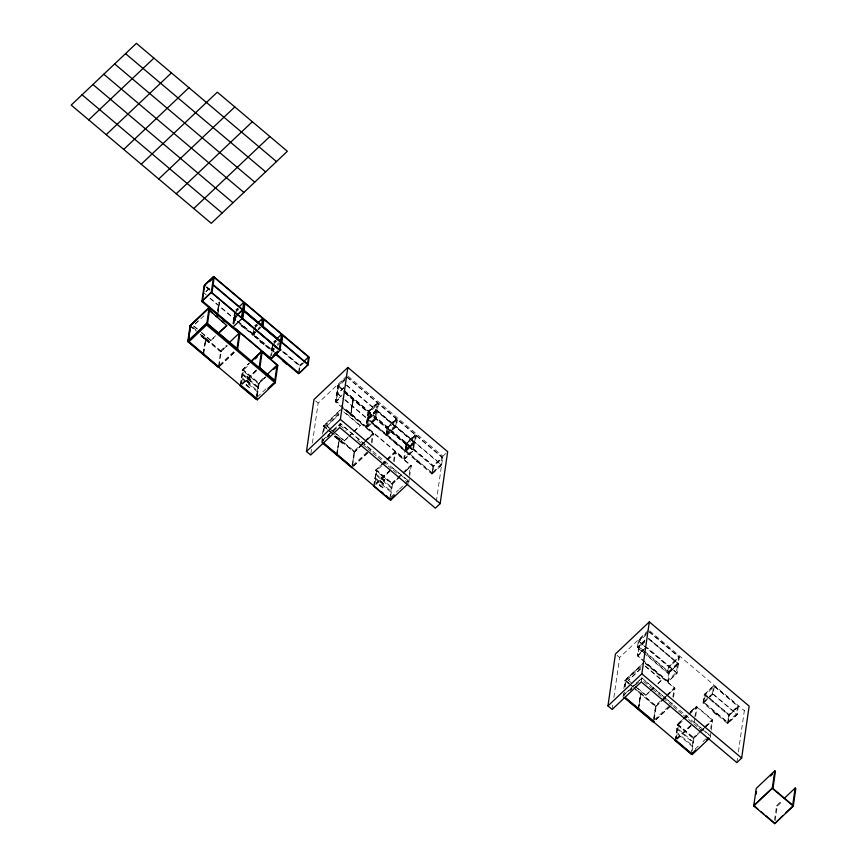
<?xml version="1.0" encoding="UTF-8"?>
<svg xmlns="http://www.w3.org/2000/svg" width="867" height="867" viewBox="0 0 867 867"><rect width="100%" height="100%" fill="white"/><g stroke="black" fill="none" stroke-linecap="round" stroke-linejoin="round"><path stroke-width="0.65" stroke-dasharray="4.33 3.25" d="M201.155 336.461L201.502 335.941L204.98 339.116L201.155 336.461L201.502 335.941M203.214 353.151L205.847 338.325L200.765 334.033M203.355 353.27L205.988 338.444L221.302 351.265L219.167 365.581M205.642 339.43L209.11 342.606L205.284 339.951L205.642 339.43L209.11 342.606M203.745 354.029L205.847 338.325M201.502 332.841L210.779 340.666L215.536 335.789M217.682 310.462L218.831 302.496M217.823 310.581L218.972 302.616M217.877 312.575L219.405 301.954M218.018 312.694L219.546 302.074M218.592 366.123L220.673 350.734L226.525 345.196M226.547 346.052L220.738 351.937L197.112 331.996M232.952 323.554L234.231 314.656M233.093 323.467L234.437 314.179M235.846 320.844L233.873 319.175L234.957 311.643M233.483 324.258L235.011 313.637M235.347 312.348L233.873 319.175M234.393 323.348L234.946 319.533L237.634 316.997M235.553 315.339L235.055 318.753L237.742 316.217M241.221 325.699L241.568 325.179L241.221 325.699L244.722 328.658L245.068 328.138L244.722 328.658M265.269 377.503L258.561 383.853L242.164 370.025L248.948 363.23M240.3 384.482L242.933 369.624M240.69 385.208L242.879 369.472L259.125 383.192L257.098 397.238M241.481 384.059L243.508 370.014L249.36 364.465M239.801 324.171L252.644 335.02L253.37 329.991M272.671 346.67L271.555 350.972L252.785 335.139L253.868 327.596M246.011 385.002L249.512 387.961L246.011 385.002L246.358 384.482L249.859 387.441L249.512 387.961M246.586 381.014L246.932 380.494L250.4 383.669L246.586 381.014L246.932 380.494M247.16 377.037L247.507 376.516L250.975 379.692L247.16 377.037L247.507 376.516M252.785 335.139L253.663 331.898M253.359 334.586L253.717 332.083M246.358 384.482L249.826 387.657M254.465 331.292L253.966 334.716L255.754 333.026M260.133 341.663L260.479 341.143L260.133 341.663L263.633 344.622L263.98 344.101L263.633 344.622M256.654 395.428L258.496 382.661L264.348 377.112M256.404 398.072L258.615 383.42L265.335 377.069M257.163 396.262L259.049 383.214M270.406 358.006L271.512 350.387L274.189 347.851M271.945 347.331L271.62 349.607L273.408 347.916M272.596 344.817L271.696 351.092L273.983 348.837M271.404 356.001L273.17 344.275M273.213 348.393L272.877 350.68L274.666 348.978M298.584 372.366L299.57 365.527L302.258 362.991M299.278 371.932L300.177 365.657L281.276 349.661M310.874 453.69L311.632 448.358M312.402 443.037L318.167 403.068L346.28 376.451M326.556 428.905L323.445 425.816L342.628 407.653M322.383 434.118L324.074 425.784L329.157 430.075M321.83 441.368L322.177 438.431M323.142 432.275L324.074 425.784L324.626 426.326L323.716 432.644M322.806 438.962L322.448 441.498L325.374 438.724M328.788 427.951L326.794 425.773L339.019 414.209M342.432 407.891L335.312 401.887L338.184 385.403L335.887 401.334M344.383 379.367L338.119 385.306L335.811 401.323L339.951 404.77M334.619 436.784L334.965 436.264L338.444 439.428L334.619 436.784L334.965 436.264M339.766 427.474L340.536 422.153M336.494 454.774L339.311 438.637L334.239 434.356M336.634 454.893L339.452 438.756L354.766 451.588L352.815 464.604M337.436 451.631L339.311 438.637M337.209 454.341L339.452 438.756M346.572 411.554L346.93 411.034L350.398 414.198L346.572 411.554L346.93 411.034M342.259 443.221L338.748 440.263L342.259 443.221L342.606 442.701L338.78 440.046L342.281 443.004M333.947 432.297L344.242 440.989L348.068 436.99M352.869 398.842L350.582 414.773L353.443 398.289L352.869 398.842L345.749 392.827M350.712 415.033C351.124 413.602 355.459 417.255 354.213 417.992L350.712 415.033L353.584 398.408L350.712 414.892M352.11 465.102L354.137 451.057L359.014 446.44M351.861 467.747L354.267 451.826L366.73 440.013M348.946 436.535L360.293 425.426L343.809 411.511M368.28 411.847L365.982 427.778L375.574 418.859L377.882 402.841L368.28 411.847L353.01 398.961M386.682 434.79L386.108 435.332L367.337 419.498L368.995 411.413M371.39 442.441L372.68 433.5L364.877 440.891M371.043 449.745L340.352 423.41L321.809 440.967M372.019 442.972L373.439 433.663L343.657 408.52M374.685 426.022L375.032 425.502L374.685 426.022L378.5 428.677L374.999 425.719M399.698 476.915L392.025 484.176L375.628 470.347L380.494 465.373M373.579 486.073L376.397 469.947M374.154 485.531L376.343 469.795L392.588 483.515L390.443 497.853M375.129 483.103L376.972 470.326L381.848 465.709M386.108 435.332L387.191 427.799L396.793 418.794L395.699 426.423L386.248 435.451L405.019 451.295L405.593 450.753M386.248 435.451L387.907 427.377M379.475 485.325L379.822 484.805L383.301 487.969L379.475 485.325L379.822 484.805M380.049 481.337L380.396 480.817L383.875 483.992L380.049 481.337L380.396 480.817M384.471 479.787L384.124 480.307L380.624 477.359L380.971 476.839L384.439 480.004L380.971 476.839M386.823 434.909L387.766 427.258M384.124 480.307L380.656 477.143M397.097 444.934L397.444 444.424L397.097 444.934L393.629 441.769M392.621 467.952L408.921 481.283M393.596 461.179L394.875 451.75L411.261 465.579L409.657 476.167M394.225 461.71L395.515 452.769L387.712 460.16M389.868 498.395L391.96 482.973L396.837 478.356M392.025 484.176L399.752 476.482M405.019 451.295L406.103 443.763L415.705 434.757L413.396 450.775L404.445 459.25L344.026 408.205M432.557 473.512L431.983 474.054L405.16 451.414L406.818 443.34L405.734 450.873M404.445 459.25L406.677 443.221M409.213 474.357L410.503 465.427L402.7 472.818M408.65 483.19L409.473 477.446M416.528 461.342L416.886 460.821L420.354 463.997L416.561 461.125M416.886 460.821L420.354 463.997M431.983 474.054L433.641 465.98L432.622 473.61L367.836 418.934M436.339 501.505L442.864 456.215L445.736 453.495M612.156 709.455L612.926 704.134M613.89 697.469L619.645 657.511L647.768 630.883M629.052 684.193L624.923 680.248L643.151 662.995M623.861 688.561L624.988 680.768L641.092 665.444M623.319 695.811L623.687 693.21M624.63 686.718L625.562 680.227L630.645 684.507M624.468 692.137L623.926 695.93L623.297 695.399L641.84 677.842L672.532 704.188M625.205 687.087L626.115 680.758L641.732 665.975M640.496 668.641L628.217 680.649L640.442 669.075M642.512 651.865L637.375 647.53L638.35 640.735L645.796 633.69M649.611 631.913L679.403 657.056L677.062 673.291L668.11 681.765L637.288 655.755L638.654 646.327L643.791 650.662M641.255 681.917L642.014 676.585M637.971 709.206L640.8 693.08L635.717 688.799M638.112 709.325L640.941 693.199L656.254 706.031L654.303 719.046M638.925 706.063L640.8 693.08M638.686 708.783L640.941 693.199M635.424 686.729L645.72 695.421L649.546 691.433M653.783 718.266L655.625 705.5L665.379 696.255M653.534 720.889L655.745 706.258L630.06 684.583M657.945 683.857L661.77 679.858L645.286 665.954M643.531 652.732L668.186 673.54L669.172 666.745L679.403 657.056M668.11 681.765L669.465 672.326L644.81 651.529M672.879 696.884L674.168 687.943L666.355 695.334M673.507 697.415L674.927 688.095L645.135 662.952M703.831 728.703L693.416 738.521L677.116 724.779L682.936 718.895M675.057 740.505L677.886 724.378M675.642 739.963L677.821 724.238L682.708 719.61M676.433 738.814L678.46 724.769L688.214 715.524M694.099 722.395L694.705 718.169M694.89 716.89L696.364 706.182L712.75 720.022L704.806 727.781M695.713 716.153L696.992 707.212L689.189 714.603M691.172 754.106L693.448 737.416L698.325 732.799M693.502 738.608L701.24 730.914M692.115 751.017L694.077 737.947L677.821 724.238M703.029 702.866L704.21 694.63L713.682 685.504L738.37 706.345L737.167 714.668L727.576 723.587L703.029 702.866L712.479 693.838L713.682 685.504M703.603 702.324L704.73 693.979L729.418 714.82L728.215 723.143L703.527 702.313M710.702 728.8L711.98 719.859L699.301 731.867M717.107 714.321L716.76 714.841L713.281 711.666L717.074 714.538M710.138 737.622L712.62 720.39M716.76 714.841L713.281 711.666M727.576 723.587L728.768 715.34L738.37 706.345M728.15 723.045L729.342 714.798M736.852 762.602L737.622 757.281M738.391 751.949L744.341 710.658L746.259 708.838M774.545 820.095L776.637 805.584L782.489 800.046M775.174 820.626L777.266 806.115L783.118 800.577M205.978 291.442L210.453 287.205M205.912 291.832L210.388 287.595M195.205 323.673L198.966 320.118M195.151 324.106L199.844 319.663M200.786 318.763L205.49 314.32M235.672 310.007L237.471 308.305M236.366 310.148L238.154 308.446M236.312 310.538L238.1 308.836M236.041 311.914L238.728 309.378M236.431 315.534L233.743 318.081L207.246 295.712M236.366 315.924L233.689 318.471L209.218 297.825M210.779 340.666L215.482 336.212M236.214 316.531L234.426 318.222L237.417 320.747M237.059 316.076L234.372 318.612L274.33 352.295M236.994 316.455L234.318 319.002L236.355 320.725M220.651 351.839L227.447 345.575M254.584 325.959L256.383 324.269M255.277 326.111L257.065 324.41M255.223 326.501L257.011 324.8M254.952 327.878L257.64 325.331M219.438 365.137L234.079 351.276M252.709 333.654L254.497 331.953M258.073 328.571L259.872 326.87M220.077 365.668L234.708 351.807M253.337 334.185L256.025 331.638M256.914 330.793L260.501 327.401M220.012 366.058L235.629 351.276M252.644 335.02L257.759 330.338M258.648 329.493L262.235 326.1M242.164 370.025L249.707 363.013M273.495 341.923L275.294 340.232M274.189 342.064L275.977 340.373M274.135 342.454L275.923 340.764M242.359 373.601L241.785 374.154L257.9 387.744L258.474 387.202L242.37 373.514L241.795 374.067L257.911 387.657L258.485 387.115M273.864 343.831L276.551 341.295M241.221 378.045L241.795 377.503L257.9 391.18L257.326 391.732L241.221 378.045L241.785 377.589M276.985 344.524L278.784 342.833M272.249 350.149L274.037 348.447M277.559 345.445L280.247 342.909M273.929 349.228L272.14 350.918L237.385 321.592M241.644 383.875L256.285 370.014M242.565 383.344L257.206 369.483M242.272 384.406L256.914 370.545M258.464 383.767L265.963 376.722M257.336 391.646L257.911 391.093M257.261 397.064L267.025 387.82M302.941 363.132L299.603 366.199L282.068 351.395M303.786 362.677L300.199 366.058L282.219 350.886M346.117 378.066L338.065 385.696L342.172 389.164M344.958 380.299L338.694 386.227L336.494 401.464L340.969 397.227M343.917 387.527L337.653 393.455L341.728 396.891M343.863 387.917L337.588 393.846L343.711 399.004M342.129 394.994L335.865 400.933L339.972 404.401M335.312 401.887L341.175 396.241M323.38 426.25L342.563 408.086M324.626 426.326L339.268 412.464M326.729 426.206L338.954 414.632M321.755 441.357L340.298 423.8L408.866 481.673M326.35 437.802L329.276 435.028M333.177 431.332L338.054 426.716M339.03 425.795L340.98 423.941M327.834 436.914L329.72 435.126M368.876 411.706L377.828 403.231M349 436.101L352.771 432.546M353.703 431.658L360.293 425.426M344.242 440.989L348.003 437.423M367.337 419.498L376.787 410.459L441.574 465.135L432.622 473.61M366.687 426.943L375.628 418.468M376.267 418.999L367.315 427.474L368.41 419.856L377.362 411.381L376.17 419.086L412.725 449.94L403.87 458.329L404.976 450.71L413.927 442.235L412.822 449.854L413.83 442.322L377.264 411.467M359.989 445.519L363.902 441.823M367.684 439.114L373.439 433.663M354.115 452.162L359.653 446.971M360.629 446.05L364.53 442.354M365.506 441.422L373.309 434.031L343.451 408.758M361.875 444.988L354.202 452.249L331.595 433.186M362.829 444.077L366.665 440.447M367.63 439.547L373.384 434.096M387.787 427.659L396.739 419.184M352.902 465.46L368.518 450.677M353.541 465.991L371.098 449.355M386.801 434.508L395.753 426.033M353.476 466.381L369.093 451.599M393.596 441.986L393.943 441.466L397.411 444.641M381.447 464.463L386.248 459.922M387.202 459.011L394.875 451.75M375.628 470.347L394.886 452.238M382.824 464.788L386.736 461.092M406.699 443.622L415.651 435.147M374.674 478.454L375.259 477.825L391.364 491.502L390.789 492.044L374.685 478.367M405.713 450.461L414.664 441.986M405.16 451.414L414.61 442.376M376.083 483.277L390.724 469.415M376.029 483.667L390.67 469.806M375.736 484.729L391.353 469.947M397.812 477.435L401.724 473.74M405.507 471.03L411.261 465.579M391.938 484.079L397.476 478.887M398.452 477.966L402.353 474.271M403.328 473.349L411.131 465.958L394.81 452.184M405.453 471.464L411.207 466.012M391.949 487.438L391.364 488.067L375.259 474.379L375.834 473.837L391.938 487.525M390.724 497.376L398.538 489.985M399.514 489.064L408.292 480.752M647.595 632.325L638.296 641.125L643.433 645.46M646.37 634.611L638.925 641.656L638.058 647.671L644.571 641.515M644.864 640.095L637.429 647.14L642.566 651.475M637.375 647.53L644.918 640.388M644.864 640.778L638.589 646.706L645.785 652.775M644.593 642.154L639.228 647.248L637.982 655.896L643.347 650.814M643.617 649.437L637.343 655.365L668.164 681.375L677.116 672.9L647.324 647.757M637.288 655.755L645.351 648.137M624.869 680.682L643.086 663.428M622.744 696.353L641.786 678.232L710.355 736.105M629.778 690.392L631.729 688.539M635.641 684.843L642.469 678.384M630.255 690.457L632.141 688.669M668.186 673.54L678.417 663.851L648.624 638.719M650.488 690.544L654.249 686.978M658.01 683.424L661.77 679.858M645.72 695.421L649.481 691.866M650.423 690.977L654.184 687.412M655.593 706.594L663.418 698.997M664.382 698.087L667.254 695.367M668.208 694.456L674.927 688.095M654.39 719.892L670.007 705.109M655.994 719.502L672.586 703.798M655.94 719.892L670.581 706.031M683.89 717.995L686.772 715.264M690.609 711.634L696.364 706.182M677.116 724.779L684.789 717.518M690.544 712.067L696.299 706.616L712.685 720.455M683.684 718.689L687.585 714.993M688.561 714.072L696.364 706.681M676.737 728.909L677.311 728.367M676.162 732.886L676.748 732.257L692.841 745.945M676.596 738.63L692.202 723.847M676.542 739.02L692.148 724.238M677.225 739.161L692.841 724.378M702.194 730.003L705.077 727.283M706.031 726.373L712.75 720.022M692.852 742.412L693.427 741.87M692.852 745.858L692.267 746.487L676.173 732.799M695.139 749.045L699.04 745.349M702.942 741.653L707.83 737.037M348.285 376.397L442.864 456.215M649.762 630.84L744.341 710.658M347.071 376.831L442.669 457.516L433.728 465.991L343.256 389.641M648.527 631.436L679.338 657.446L669.118 667.135L644.463 646.327M347.006 377.221L442.614 457.906L433.663 466.381L343.191 390.031M648.689 638.329L678.471 663.472L668.251 673.15L643.596 652.342M648.57 639.098L678.362 664.241L669.378 672.694L646.815 653.642M346.594 384.981L376.159 409.928L367.207 418.403L342.747 397.758M712.479 693.838L737.167 714.668M346.54 385.371L376.105 410.319L367.153 418.794L344.73 399.871M338.119 385.306L342.248 388.839M704.21 694.63L728.768 715.34M337.599 385.956L344.73 391.96M368.421 411.966L387.191 427.799M387.332 427.919L406.103 443.763M406.244 443.882L433.067 466.522M344.817 392.458L413.451 450.385L404.51 458.86L341.002 405.268M344.763 392.849L413.396 450.775M638.35 640.735L643.487 645.07M644.517 645.937L677.062 673.291M206.704 286.717L209.803 289.383M206.649 287.107L210.757 290.575M206.173 287.345L210.248 290.792M645.07 663.385L674.862 688.528L655.68 706.692L635.143 689.341M238.403 321.581L274.243 351.829M204.179 293.133L206.216 294.856M241.535 325.396L245.036 328.355M260.447 341.36L263.947 344.318M343.744 411.944L360.228 425.849M645.232 666.387L661.705 680.292M241.254 325.483L244.754 328.441M260.165 341.446L263.666 344.405M315.642 400.944L318.167 403.068M617.12 655.387L619.645 657.511M694.164 722.005L710.409 735.715M340.081 425.318L346.226 430.498M357.475 440.002L366.687 447.773M367.716 448.64L371.802 452.086M372.832 452.953L376.928 456.41M377.947 457.277L382.044 460.724M383.062 461.591L387.159 465.048M388.178 465.915L392.274 469.361M393.304 470.228L397.389 473.685M405.583 480.589L407.631 482.323M643.607 681.484L651.8 688.387M652.818 689.254L656.915 692.711M657.934 693.567L662.03 697.025M663.06 697.892L672.261 705.662M673.291 706.529L677.387 709.986M678.406 710.842L682.502 714.3M683.521 715.167L687.618 718.624M688.636 719.48L692.733 722.937M693.763 723.804L697.848 727.261M698.878 728.117L702.974 731.575M326.794 425.773L330.912 429.252M331.942 430.119L335.03 432.731M336.06 433.598L344.307 440.555M628.272 680.216L636.519 687.173M637.548 688.04L645.785 694.987M776.637 805.584L777.266 806.115M329.818 428.818L332.906 431.43M330.175 430.932L333.221 433.5M631.653 685.363L634.698 687.932M625.486 680.227L626.115 680.758M323.445 425.816L354.267 451.826M375.693 469.914L392.09 483.743M624.923 680.248L629.041 683.716M677.181 724.346L693.567 738.175M327.488 429.718L330.609 432.33M334.944 436.48L338.444 439.428M334.651 436.567L338.152 439.515M380.364 481.033L383.875 483.992M380.082 481.12L383.582 484.079M194.36 326.328L200.537 331.541M201.567 332.408L210.844 340.232M193.265 325.894L197.383 329.362M192.647 327.184L196.711 330.609M379.789 485.021L383.301 487.969M379.508 485.108L383.008 488.056M189.981 325.493L196.148 330.695M200.255 334.163L220.792 351.503M242.229 369.591L258.615 383.42M189.916 325.927L196.137 331.151M201.469 336.158L204.98 339.116M201.187 336.244L204.688 339.203M205.316 339.734L208.817 342.682M247.474 376.733L250.975 379.692M247.193 376.82L250.693 379.779M246.9 380.711L250.4 383.669M246.618 380.797L250.119 383.756M368.247 411.175L366.047 426.412L374.999 417.937L377.199 402.7L368.247 411.175M368.854 411.294L366.557 427.225L368.93 411.316M369.505 412.237L368.518 419.075L377.47 410.6L378.456 403.762L369.505 412.237M387.159 427.128L386.173 433.966L395.124 425.491L396.111 418.653L387.159 427.128M388.416 428.2L387.43 435.039L396.382 426.564L397.368 419.726L388.416 428.2M406.07 443.091L405.084 449.93L414.036 441.455L415.022 434.616L406.07 443.091M407.327 444.153L406.341 450.992L415.293 442.517L416.279 435.678L407.327 444.153M433.034 465.85L432.048 472.688L441 464.213L441.986 457.375L433.034 465.85M668.479 666.604L667.612 672.619L677.842 662.93L678.709 656.915L668.479 666.604M668.75 672.163L667.503 680.812L676.455 672.337L677.701 663.688L668.75 672.163M705.304 694.901L704.21 702.454L713.162 693.979L714.245 686.426L705.304 694.901M728.724 714.668L727.641 722.222L736.592 713.747L737.676 706.193L728.724 714.668M376.842 410.069L367.89 418.544L432.676 473.219L441.628 464.745L376.842 410.069M376.733 410.85L367.781 419.325L405.604 451.241L414.556 442.766L376.733 410.85M713.617 685.895L704.665 694.369L729.364 715.199L738.305 706.724L713.617 685.895M712.533 693.448L703.581 701.923L728.269 722.753L737.221 714.289L712.533 693.448M677.322 728.28L676.748 728.822L692.841 742.499L693.416 741.957L677.322 728.28"/><path stroke-width="1.3" d="M203.604 353.909L203.03 354.451L187.792 341.598L190.036 326.014L209.077 307.915L209.706 308.446L207.516 323.619M188.367 341.045L190.61 325.461M250.866 361.42L261.411 351.428L277.798 365.267L275.186 382.867L257.282 399.817L188.713 341.945L188.93 340.428M209.099 307.763L189.916 325.927L209.164 307.33L239.921 333.773L201.848 301.564L204.135 285.633L213.542 276.898L309.151 357.583M188.713 341.945L206.617 324.995L209.164 307.33M201.848 301.564L211.288 292.526L213.596 276.508L309.205 357.193L308.11 364.812L299.158 373.287L275.186 353.064M209.315 310.321L226.764 325.537L218.3 333.546M211.981 292.667L214.171 277.429L209.695 281.667M226.764 325.537L218.365 333.112M237.005 348.512L239.216 333.188L229.452 342.422M241.535 317.615L243.735 302.377L239.259 306.615M237.58 349.434L239.845 333.719M244.418 302.518L242.11 318.536L232.519 327.455M242.706 318.774L243.898 311.058L280.453 341.912L279.261 349.629L242.803 318.677M244.006 310.278L244.993 303.439M261.661 325.179L262.647 318.341L258.171 322.578M262.235 326.1L263.33 318.482M262.918 326.241L263.904 319.403M261.411 351.428L277.743 365.69L273.766 369.331M259.157 367.641L261.422 351.926L250.682 362.081M259.84 367.781L262.051 352.457M256.914 398.517L240.614 385.186M257.282 399.817L257.499 398.3M213.596 276.508L204.655 284.983L202.423 301.022L270.981 358.927L278.199 351.764M274.828 380.429L277.039 365.105L266.299 375.27M280.572 341.132L281.558 334.294L277.082 338.531M270.981 358.927L279.933 350.452L282.241 334.434M281.829 342.205L282.815 335.366M286.923 363.457L286.565 363.977L283.065 361.019L283.422 360.499L286.89 363.674L283.422 360.499M286.565 363.977L283.097 360.802M299.158 373.287L308.164 364.422L243.378 309.747M307.536 363.891L308.522 357.052L304.046 361.29M306.474 451.479L313.962 399.524L347.851 367.445L447.654 451.674L440.165 503.629L435.375 508.17L339.766 427.474L310.679 455.023L306.474 451.479L340.363 419.39L347.851 367.445M322.177 442.268L390.746 500.129L390.963 498.623M607.962 705.911L615.44 653.967L649.329 621.877L749.142 706.117L741.653 758.061L736.852 762.602L641.255 681.917L612.156 709.455L607.962 705.911L641.84 673.832L649.329 621.877M654.043 721.355L625.291 697.523M624.684 697.567L692.234 754.572L692.451 753.055M784.44 798.193L795.18 788.027L795.808 788.558L793.283 806.093L774.74 823.65L753.726 805.92L756.252 788.385L774.795 770.828L775.423 771.359L772.952 788.504M754.409 806.061L754.789 803.416M756.122 794.194L756.501 791.549M753.726 805.92L772.269 788.363L774.795 770.828M774.74 823.65L782.598 815.869M792.709 805.172L795.18 788.027M88.705 119.874L153.914 58.132M106.218 134.645L171.428 72.904M123.721 149.427L188.941 87.686M141.234 164.21L217.314 92.173L287.356 151.281L211.277 223.318L71.192 105.091L136.412 43.35L276.486 161.576M158.748 178.981L234.827 106.944M176.25 193.764L252.34 121.727M193.764 208.535L269.854 136.509M202.401 300.611L211.353 292.136L279.987 350.062M188.345 340.644L206.888 323.088L237.634 349.043M187.792 341.598L206.834 323.478L275.403 381.35M217.108 314.45L217.693 313.908M217.249 314.569L217.823 314.027M239.108 312.998L242.695 309.606L213.13 284.658M237.265 315.079L242.63 309.996L213.076 285.048M203.745 354.029L203.171 354.57L218.397 367.424L218.972 366.882M261.487 320.562L263.275 318.872M255.223 358.916L257.174 357.074M240.69 385.208L240.116 385.75L256.22 399.351L256.795 398.798M273.094 355.47L277.57 351.233M267.87 388.492L273.452 383.203M299.093 373.189L298.519 373.731L274.785 353.703M337.068 454.221L336.494 454.774L322.275 442.777M337.209 454.341L336.634 454.893L351.861 467.747L352.446 467.205M374.154 485.531L373.579 486.073L389.684 499.663L390.269 499.121M391.906 497.723L394.734 495.046M390.746 500.129L407.707 484.079M638.546 708.664L637.971 709.206L623.752 697.209M638.686 708.783L638.112 709.325L653.35 722.178L653.924 721.637M692.787 752.74L695.713 749.966M706.583 739.67L708.469 737.893M692.234 754.572L709.195 738.511M770.546 775.976L772.497 774.133M785.535 813.094L793.338 805.703L772.324 787.973L753.781 805.53L757.791 808.9M125.542 53.646L265.616 171.861M114.672 63.93L254.757 182.157M103.802 74.226L243.887 192.441M92.932 84.511L233.017 202.737M82.062 94.806L222.147 213.022M243.324 310.137L308.11 364.812M243.269 310.527L281.092 342.443M204.59 285.373L205.23 285.904M211.288 292.526L279.933 350.452M298.584 372.366L299.213 372.897M235.26 328.344L271.035 358.537M340.363 419.39L440.165 503.629M641.84 673.832L741.653 758.061M210.345 311.188L212.404 312.933M215.493 315.545L217.552 317.279M221.67 320.757L223.729 322.491M772.269 788.363L793.283 806.093M259.211 367.25L275.457 380.96M206.617 324.995L275.186 382.867M191.163 326.003L190.534 325.472L188.291 341.034L219.037 366.979M760.793 811.436L763.794 813.972M765.789 815.663L774.795 823.26M322.784 442.224L349.434 464.712M381.198 491.47L383.214 493.225M386.238 495.718L389.316 498.362M691.812 753.661L675.556 739.952L675.057 740.505L691.172 754.106M218.462 366.058L219.091 366.6"/></g></svg>
